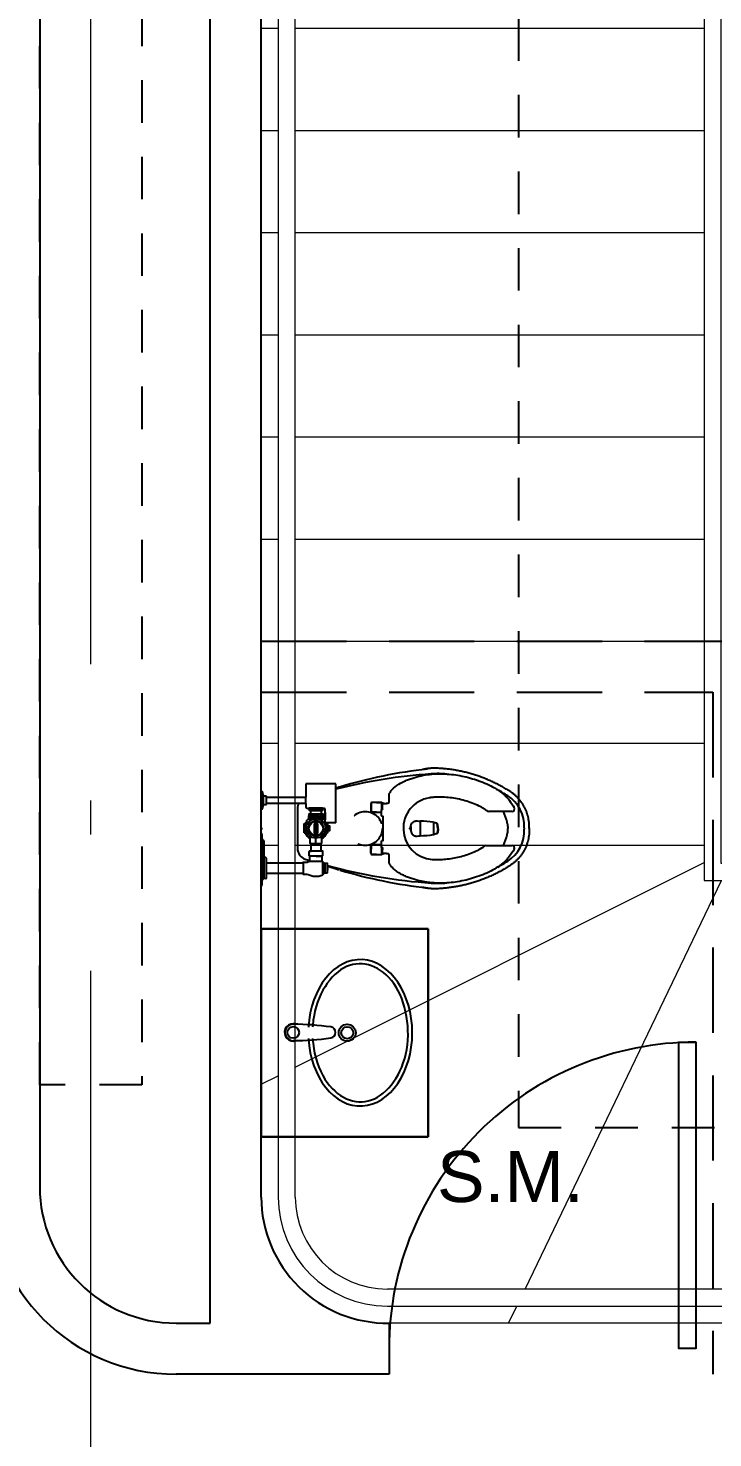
# Model space of a CAD drawing. Header units: metres. Extents: x -22 to 564, y 0 to 143.
# Drawn here: x 28.861 to 30.87, y 43.138 to 47.278 of the extents above; entities that cross this region are included whole.
import ezdxf
from ezdxf.xclip import XClip

# ---------------------------------------------------------------- set-up
doc = ezdxf.new("R2010")
doc.units = ezdxf.units.M
doc.header["$XCLIPFRAME"] = 2
for name, pattern in [('EJES630', [6.3, 5.5, -0.4, 0, -0.4]), ('XREF PB NEURO-ONCOLOGIA$0$CONJUNTO TLAHUAC$0$HIDDEN2', [0.1875, 0.125, -0.0625]), ('XREF PB NEURO-ONCOLOGIA$0$DASHED2', [0.375, 0.25, -0.125]), ('XREF PB NEURO-ONCOLOGIA$0$HIDDEN2', [0.1875, 0.125, -0.0625]), ('XREF PB NEURO-ONCOLOGIA$0$XREF PB NEURO-ONCOLOGIA$0$XR-00$0$HIDDEN', [0.375, 0.25, -0.125])]:
    doc.linetypes.add(name, pattern=pattern)
doc.layers.add('EJES', color=11, linetype='EJES630', lineweight=0)
doc.layers.add('XREF PB NEURO-ONCOLOGIA$0$PR-FURN', color=8, linetype='XREF PB NEURO-ONCOLOGIA$0$HIDDEN2', lineweight=15)
for name, color, linetype in [('TEXTO', 7, 'Continuous'), ('XREF  PB CONJ$0$PARQUE', 251, 'Continuous'), ('XREF PB NEURO-ONCOLOGIA$0$CONTRAVENTEOS', 6, 'XREF PB NEURO-ONCOLOGIA$0$HIDDEN2'), ('XREF PB NEURO-ONCOLOGIA$0$Mobiliario Fijo', 40, 'Continuous'), ('XREF PB NEURO-ONCOLOGIA$0$MUROS', 3, 'Continuous'), ('XREF PB NEURO-ONCOLOGIA$0$PROYECCIÓN', 8, 'XREF PB NEURO-ONCOLOGIA$0$CONJUNTO TLAHUAC$0$HIDDEN2'), ('XREF PB NEURO-ONCOLOGIA$0$PUERTAS', 253, 'Continuous')]:
    doc.layers.add(name, color=color, linetype=linetype)
doc.styles.add('100 LOCALES 25', font='arial.ttf', dxfattribs={"height": 0.25})

# ---------------------------------------------------------------- blocks, each defined once
blk = doc.blocks.new('XREF PB NEURO-ONCOLOGIA$0$XREF PB NEURO-ONCOLOGIA$0$XR-02$0$LAVABO.NORMATIVO')
for p, q in [((-0.305, -0.49), (-0.305, 0)), ((-0.305, 0), (0.305, 0)), ((0.305, 0), (-0.305, 0)), ((-0.305, 0), (-0.305, -0.49)), ((0.305, -0.49), (0.305, 0)), ((0.305, 0), (0.305, -0.49)), ((0.305, -0.49), (-0.305, -0.49)), ((-0.305, -0.49), (0.305, -0.49))]:
    blk.add_line(p, q)
for centre, radius in [((0.001, -0.0938), 0.0171), ((0, -0.2523), 0.025), ((0, -0.2523), 0.0175)]:
    blk.add_circle(centre, radius)
for centre, radius, start, end in [((0.001, -0.0938), 0.0254, 0, 198.6555), ((0.001, -0.0938), 0.0242, 359.5329, 180.4671), ((0.8216, -0.0871), 0.8447, 180.4671, 187.9569), ((-0.8195, -0.0871), 0.8447, 352.0431, 359.5329), ((0.0011, -0.0938), 0.0254, 341.3375, 0.0036), ((0.001, -0.2018), 0.0162, 187.9569, 352.0431)]:
    blk.add_arc(centre, radius, start, end)
blk.add_ellipse((0, -0.2907), major_axis=(-0.215, 0), ratio=0.709302, start_param=4.791428, end_param=10.916607)
blk.add_open_spline([(-0.0163, -0.1507), (-0.0558, -0.153), (-0.0942, -0.1635), (-0.1837, -0.2123), (-0.2121, -0.2654), (-0.1879, -0.3629), (-0.1336, -0.4082), (0.0089, -0.4403), (0.0926, -0.4256), (0.1966, -0.3523), (0.2151, -0.2979), (0.1733, -0.2026), (0.1106, -0.1621), (0.0301, -0.1518), (0.0232, -0.1511), (0.0163, -0.1507)], degree=3, knots=[4.791428, 4.791428, 4.791428, 4.791428, 5.367357, 5.367357, 6.457084, 6.457084, 7.54681, 7.54681, 8.636537, 8.636537, 9.726264, 9.726264, 10.81599, 10.81599, 10.916607, 10.916607, 10.916607, 10.916607])
blk = doc.blocks.new('XREF PB NEURO-ONCOLOGIA$0$XREF PB NEURO-ONCOLOGIA$0$WC CON FLUXO')
for p, q in [((-0.0034, 0), (0.0034, 0)), ((0, 0.0034), (0, -0.0034)), ((0.107, 0), (0.0582, 0)), ((-0.0197, -0.0022), (-0.0141, -0.0008)), ((0.0575, -0.0007), (0.0576, -0.0026)), ((0.0575, -0.0007), (0.1078, -0.0007)), ((0.0585, -0.0037), (0.069, -0.0067)), ((0.069, -0.0067), (0.0964, -0.0067)), ((0.0705, -0.0086), (0.0708, -0.0154)), ((0.0708, -0.0154), (0.0946, -0.0154)), ((0.0736, -0.1306), (0.0736, -0.0154)), ((0.0918, -0.0155), (0.0917, -0.1306)), ((0.0946, -0.0154), (0.0948, -0.0086)), ((0.0964, -0.0067), (0.1066, -0.0038)), ((0.1072, 0), (0.107, 0)), ((0.1078, -0.0025), (0.1078, -0.0007)), ((-0.0587, -0.1062), (-0.0589, -0.1062)), ((0.0587, -0.1062), (-0.0587, -0.1062)), ((0.0587, -0.1062), (0.0589, -0.1062)), ((-0.0958, -0.1423), (-0.0805, -0.1423)), ((-0.082, -0.1612), (-0.0802, -0.1612)), ((-0.082, -0.1612), (-0.0815, -0.1789)), ((-0.0805, -0.1423), (-0.08, -0.1433)), ((-0.0805, -0.1423), (-0.0801, -0.1593)), ((-0.0802, -0.1612), (-0.0801, -0.1682)), ((-0.0801, -0.1593), (-0.08, -0.1645)), ((-0.08, -0.1433), (-0.08, -0.1403)), ((-0.08, -0.1403), (-0.0684, -0.1403)), ((-0.08, -0.1433), (-0.08, -0.1809)), ((-0.08, -0.1645), (-0.08, -0.1732)), ((-0.0663, -0.1424), (-0.0663, -0.1461)), ((-0.0446, -0.1606), (-0.0284, -0.1606)), ((-0.0233, -0.1591), (-0.0175, -0.145)), ((-0.0175, -0.1762), (-0.0233, -0.1621)), ((-0.0175, -0.165), (-0.0175, -0.1562)), ((-0.0174, -0.1563), (-0.0174, -0.1649)), ((-0.0154, -0.1429), (-0.0019, -0.1373)), ((-0.013, -0.1295), (-0.013, -0.1264)), ((-0.013, -0.1295), (-0.013, -0.1336)), ((-0.0127, -0.1264), (-0.0127, -0.1292)), ((-0.0086, -0.1264), (-0.0086, -0.1292)), ((-0.004, -0.1264), (-0.004, -0.1292)), ((0.0024, -0.1373), (0.0149, -0.1425)), ((0.0044, -0.1264), (0.0044, -0.1292)), ((0.009, -0.1264), (0.009, -0.1292)), ((0.0101, -0.1336), (0.0245, -0.1336)), ((0.0131, -0.1264), (0.0131, -0.1292)), ((0.0134, -0.1336), (0.0134, -0.1264)), ((0.0178, -0.1563), (0.0178, -0.1649)), ((0.0179, -0.145), (0.0233, -0.1579)), ((0.0179, -0.165), (0.0179, -0.1562)), ((0.0238, -0.1621), (0.0182, -0.1757)), ((0.027, -0.1406), (0.0268, -0.1376)), ((0.0276, -0.1396), (0.0276, -0.1521)), ((0.0276, -0.1431), (0.0287, -0.1431)), ((0.0287, -0.1431), (0.0294, -0.1781)), ((0.0287, -0.1431), (0.0292, -0.1439)), ((0.0296, -0.1701), (0.0292, -0.1439)), ((0.0292, -0.1439), (0.0294, -0.1439)), ((0.0294, -0.1439), (0.0298, -0.1431)), ((0.0294, -0.1439), (0.03, -0.1773)), ((0.0304, -0.1781), (0.0298, -0.1431)), ((0.0298, -0.1431), (0.03, -0.1431)), ((0.03, -0.1431), (0.0306, -0.1781)), ((0.03, -0.1431), (0.03, -0.1431)), ((0.03, -0.1431), (0.0304, -0.1439)), ((0.0304, -0.1439), (0.0308, -0.1622)), ((0.0304, -0.1439), (0.0306, -0.1439)), ((0.0306, -0.1439), (0.031, -0.1433)), ((0.0306, -0.1439), (0.0308, -0.1498)), ((0.0308, -0.1498), (0.0309, -0.1593)), ((0.0308, -0.1622), (0.0309, -0.1703)), ((0.0309, -0.1593), (0.0309, -0.1605)), ((0.0309, -0.1605), (0.0309, -0.162)), ((0.0309, -0.162), (0.031, -0.1637)), ((0.0732, -0.1305), (0.0664, -0.1305)), ((0.131, -0.1305), (0.0921, -0.1305)), ((0.131, -0.2187), (0.131, -0.1305)), ((-0.1331, -0.1809), (-0.1338, -0.1805)), ((-0.1331, -0.181), (-0.1331, -0.181)), ((-0.1331, -0.181), (-0.133, -0.181)), ((-0.133, -0.181), (-0.1329, -0.181)), ((-0.1329, -0.1837), (-0.133, -0.1814)), ((-0.133, -0.1814), (-0.0996, -0.1814)), ((-0.1329, -0.181), (-0.1319, -0.181)), ((-0.1329, -0.1837), (-0.0999, -0.1837)), ((-0.1302, -0.1867), (-0.1329, -0.1837)), ((-0.1319, -0.181), (-0.1269, -0.1809)), ((-0.1026, -0.1867), (-0.1302, -0.1867)), ((-0.1302, -0.1867), (-0.1301, -0.1933)), ((-0.1287, -0.1946), (-0.104, -0.1946)), ((-0.1269, -0.1809), (-0.1141, -0.1807)), ((-0.1141, -0.1807), (-0.1105, -0.1806)), ((-0.1109, -0.1952), (-0.1109, -0.1949)), ((-0.1105, -0.1806), (-0.1008, -0.1805)), ((-0.1028, -0.1933), (-0.1026, -0.1867)), ((-0.0999, -0.1837), (-0.1026, -0.1867)), ((-0.1008, -0.1805), (-0.1002, -0.1805)), ((-0.0998, -0.1814), (-0.0999, -0.1837)), ((-0.0996, -0.1805), (-0.0989, -0.1809)), ((-0.0996, -0.1814), (-0.0989, -0.181)), ((-0.0958, -0.1789), (-0.0815, -0.1789)), ((-0.0815, -0.1789), (-0.0807, -0.1775)), ((-0.0807, -0.1775), (-0.0806, -0.1775)), ((-0.0806, -0.1775), (-0.08, -0.1785)), ((-0.0801, -0.1682), (-0.08, -0.1743)), ((-0.08, -0.1732), (-0.08, -0.1742)), ((-0.08, -0.1809), (-0.0684, -0.1809)), ((-0.0663, -0.1789), (-0.0663, -0.1751)), ((-0.0446, -0.1751), (-0.0446, -0.1777)), ((-0.0446, -0.1777), (-0.0229, -0.1776)), ((-0.0154, -0.1783), (-0.0013, -0.1842)), ((-0.0126, -0.1946), (-0.0126, -0.1919)), ((-0.0075, -0.1946), (-0.0075, -0.1919)), ((-0.0031, -0.1946), (-0.0031, -0.1919)), ((0.0022, -0.1839), (0.0158, -0.1783)), ((0.0058, -0.1946), (0.0058, -0.1919)), ((0.0097, -0.1946), (0.0097, -0.1919)), ((0.0101, -0.1876), (0.0245, -0.1876)), ((0.0134, -0.1919), (0.0134, -0.1876)), ((0.0134, -0.1946), (0.0134, -0.1919)), ((0.0162, -0.2187), (0.0162, -0.1879)), ((0.0162, -0.1879), (0.021, -0.1879)), ((0.0201, -0.1879), (0.0205, -0.1876)), ((0.0209, -0.1879), (0.0213, -0.1876)), ((0.0267, -0.1839), (0.027, -0.1806)), ((0.0276, -0.1781), (0.0276, -0.1691)), ((0.0276, -0.1691), (0.0276, -0.1816)), ((0.0294, -0.1781), (0.0276, -0.1781)), ((0.0294, -0.1781), (0.0298, -0.1773)), ((0.0298, -0.1773), (0.0296, -0.1701)), ((0.0298, -0.1773), (0.03, -0.1773)), ((0.03, -0.1773), (0.0304, -0.1781)), ((0.0304, -0.1781), (0.0306, -0.1781)), ((0.0306, -0.1781), (0.031, -0.1774)), ((0.0309, -0.1703), (0.0309, -0.1724)), ((0.0517, -0.1879), (0.0554, -0.1879)), ((0.0162, -0.2187), (0.131, -0.2187)), ((-0.0763, -0.3379), (-0.0765, -0.3256)), ((-0.0763, -0.3255), (-0.0763, -0.3536)), ((-0.0729, -0.3219), (-0.0727, -0.3219)), ((-0.0726, -0.3219), (-0.0679, -0.3219)), ((-0.0509, -0.3222), (-0.0726, -0.3219)), ((-0.0679, -0.3219), (-0.0561, -0.3219)), ((-0.0561, -0.3219), (-0.0511, -0.3219)), ((-0.0481, -0.353), (-0.0473, -0.326)), ((0.0476, -0.3381), (0.0475, -0.3258)), ((0.0476, -0.3258), (0.0476, -0.353)), ((0.0511, -0.3221), (0.0512, -0.3221)), ((0.0513, -0.3221), (0.0561, -0.3221)), ((0.0731, -0.3224), (0.0513, -0.3221)), ((0.0561, -0.3221), (0.0679, -0.3221)), ((0.0679, -0.3221), (0.0729, -0.3221)), ((0.0759, -0.3542), (0.0767, -0.3262)), ((-0.0763, -0.3536), (-0.056, -0.3539)), ((-0.0761, -0.3536), (-0.0761, -0.3536)), ((-0.0752, -0.3536), (-0.0761, -0.3536)), ((-0.0761, -0.3536), (-0.0761, -0.3538)), ((-0.0761, -0.3538), (-0.0761, -0.3539)), ((-0.0735, -0.3627), (-0.0761, -0.3539)), ((-0.0752, -0.3536), (-0.0752, -0.3536)), ((-0.0752, -0.3536), (-0.0729, -0.3536)), ((-0.0742, -0.3721), (-0.0742, -0.3698)), ((-0.0735, -0.3636), (-0.0735, -0.3598)), ((-0.0693, -0.3562), (-0.056, -0.3563)), ((-0.056, -0.353), (-0.0373, -0.353)), ((-0.056, -0.353), (-0.056, -0.3563)), ((-0.0476, -0.3384), (-0.0479, -0.353)), ((-0.0364, -0.3539), (-0.0364, -0.3562)), ((0.0364, -0.3562), (0.0364, -0.3539)), ((0.0373, -0.353), (0.0551, -0.353)), ((0.056, -0.3539), (0.056, -0.3562)), ((0.056, -0.3539), (0.0759, -0.3542)), ((0.0761, -0.3541), (0.0735, -0.3629)), ((0.0735, -0.3598), (0.0735, -0.3636)), ((0.0742, -0.3698), (0.0742, -0.3721)), ((0.0761, -0.3539), (0.0759, -0.3539)), ((0.0763, -0.3386), (0.0761, -0.3539)), ((0.0761, -0.354), (0.0761, -0.3539)), ((0.0761, -0.3541), (0.0761, -0.354)), ((-0.1069, -0.3779), (-0.1063, -0.3779)), ((-0.1047, -0.377), (-0.1046, -0.3768)), ((-0.1029, -0.3758), (-0.1024, -0.3758)), ((-0.1024, -0.3758), (-0.0787, -0.3758)), ((0.0787, -0.3758), (0.1024, -0.3758)), ((0.1024, -0.3758), (0.1029, -0.3758)), ((0.1069, -0.3779), (0.1052, -0.3779)), ((-0.0026, -0.4379), (-0.0058, -0.4387)), ((0.0058, -0.4387), (-0.0058, -0.4387)), ((0.0026, -0.4379), (0.0058, -0.4387)), ((0.0216, -0.4666), (-0.0216, -0.4666)), ((-0.0907, -0.5014), (-0.0907, -0.5014)), ((0.0181, -0.5057), (-0.0181, -0.5057)), ((-0.0176, -0.5057), (-0.0171, -0.5081)), ((0, -0.5182), (0, -0.5191)), ((0.0176, -0.5057), (0.0171, -0.5081)), ((-0.0501, -0.6597), (-0.0501, -0.7362)), ((0.0501, -0.7362), (0.0501, -0.6674)), ((-0.0062, -0.724), (0, -0.724)), ((0.0062, -0.724), (0, -0.724))]:
    blk.add_line(p, q)
for points in [[(-0.169, -0.0008), (-0.1688, 0)], [(-0.1688, 0), (-0.0143, 0)], [(-0.0141, -0.0008), (-0.0143, 0)], [(-0.169, -0.0008), (-0.1634, -0.0022)], [(-0.1686, -0.0008), (-0.0145, -0.0008)], [(-0.1634, -0.0022), (-0.0197, -0.0022)], [(-0.152, -0.0025), (-0.1464, -0.0081)], [(-0.1473, -0.013), (-0.1477, -0.0069)], [(-0.1452, -0.015), (-0.0876, -0.015)], [(-0.145, -0.0087), (-0.0382, -0.0087)], [(-0.0855, -0.013), (-0.0853, -0.0087)], [(-0.0367, -0.0081), (-0.0312, -0.0025)], [(-0.1318, -0.1231), (-0.1338, -0.1231), (-0.1338, -0.135)], [(-0.101, -0.1231), (-0.099, -0.1231), (-0.099, -0.135)], [(-0.0967, -0.1399), (-0.0965, -0.1403)], [(-0.0958, -0.1412), (-0.0958, -0.1789), (-0.0958, -0.1799)], [(-0.0807, -0.1775), (-0.0811, -0.168), (-0.0812, -0.1612)], [(-0.0446, -0.1461), (-0.0446, -0.1435), (-0.0228, -0.1434)], [(-0.0149, -0.1632), (-0.0149, -0.1579), (-0.0132, -0.1579), (-0.0132, -0.1598), (-0.0116, -0.1598), (-0.0116, -0.1579), (-0.0099, -0.1579), (-0.0099, -0.1632), (-0.0116, -0.1632), (-0.0116, -0.1613), (-0.0132, -0.1613), (-0.0132, -0.1632), (-0.0149, -0.1632)], [(-0.0137, -0.1355), (-0.0135, -0.1336), (-0.0096, -0.1336)], [(-0.0074, -0.1618), (-0.0045, -0.1618), (-0.0045, -0.1632), (-0.0091, -0.1632), (-0.0091, -0.1579), (-0.0045, -0.1579), (-0.0045, -0.1593), (-0.0074, -0.1593), (-0.0074, -0.1618)], [(-0.0074, -0.1612), (-0.005, -0.1612), (-0.005, -0.1599)], [(-0.0039, -0.1579), (-0.0023, -0.1579), (-0.0023, -0.1618), (-0.0002, -0.1618), (-0.0002, -0.1632), (-0.0039, -0.1632), (-0.0039, -0.1579)], [(-0.0008, -0.1579), (0.0008, -0.1579), (0.0018, -0.1612), (0.0027, -0.1579), (0.0043, -0.1579), (0.0027, -0.1632), (0.0008, -0.1632), (-0.0008, -0.1579)], [(0.0064, -0.1618), (0.0093, -0.1618), (0.0093, -0.1632), (0.0048, -0.1632), (0.0048, -0.1579), (0.0093, -0.1579), (0.0093, -0.1593), (0.0064, -0.1593), (0.0064, -0.1618)], [(0.0064, -0.1612), (0.0089, -0.1612), (0.0089, -0.1599)], [(0.0097, -0.1632), (0.0114, -0.1606), (0.0097, -0.1579), (0.0116, -0.1579), (0.0124, -0.1592), (0.0132, -0.1579), (0.0151, -0.1579), (0.0134, -0.1606), (0.0151, -0.1632), (0.0132, -0.1632), (0.0124, -0.1619), (0.0116, -0.1632), (0.0097, -0.1632)], [(0.053, -0.1489), (0.053, -0.1417), (0.0573, -0.1417), (0.0573, -0.1384), (0.0587, -0.1384), (0.0587, -0.1828), (0.0573, -0.1828), (0.0573, -0.1795), (0.053, -0.1795), (0.053, -0.1723), (0.0573, -0.1723), (0.0573, -0.1489), (0.053, -0.1489), (0.053, -0.1723)], [(0.0587, -0.1833), (0.0594, -0.1793), (0.0599, -0.1585), (0.0594, -0.1419), (0.059, -0.1387), (0.0587, -0.1379)], [(-0.0965, -0.1805), (-0.1363, -0.1805)], [(-0.133, -0.1814), (-0.1338, -0.1814), (-0.1331, -0.181), (-0.1331, -0.1809), (-0.1331, -0.1809), (-0.1331, -0.1809), (-0.1331, -0.1809), (-0.1331, -0.1809), (-0.1331, -0.1808), (-0.1331, -0.1808), (-0.1331, -0.1808), (-0.133, -0.1808), (-0.133, -0.1808), (-0.1329, -0.1808), (-0.1329, -0.1808), (-0.1328, -0.1808), (-0.1326, -0.1808), (-0.1322, -0.1808), (-0.1313, -0.1808), (-0.1297, -0.1807), (-0.1275, -0.1807), (-0.1236, -0.1806), (-0.1168, -0.1806), (-0.1117, -0.1805), (-0.1093, -0.1805), (-0.1093, -0.1805)], [(-0.0989, -0.1809), (-0.0989, -0.1809), (-0.0989, -0.1809), (-0.0989, -0.1809), (-0.0989, -0.1809), (-0.0989, -0.1809), (-0.099, -0.1809), (-0.099, -0.1809), (-0.099, -0.1809), (-0.099, -0.1809), (-0.0992, -0.1809), (-0.0998, -0.1809), (-0.1026, -0.181), (-0.1045, -0.181), (-0.1092, -0.1811), (-0.1162, -0.1812), (-0.1277, -0.1813), (-0.1297, -0.1813), (-0.1314, -0.1814), (-0.1325, -0.1814), (-0.1332, -0.1814), (-0.1334, -0.1814)], [(-0.1219, -0.1952), (-0.1219, -0.1949)], [(0.0212, -0.188), (0.0212, -0.1879), (0.0514, -0.1879), (0.0514, -0.1879)]]:
    blk.add_lwpolyline(points)
for points in [[(-0.1318, -0.015), (-0.101, -0.015), (-0.101, -0.1231), (-0.1318, -0.1231)], [(-0.0663, -0.1461), (-0.0446, -0.1461), (-0.0446, -0.1751), (-0.0663, -0.1751)], [(-0.013, -0.1264), (0.0134, -0.1264), (0.0134, -0.1292), (-0.013, -0.1292)], [(0.031, -0.1814), (0.0417, -0.1814), (0.0417, -0.1398), (0.031, -0.1398)], [(0.031, -0.1399), (0.0372, -0.1399), (0.0372, -0.1487), (0.031, -0.1487)], [(0.031, -0.1517), (0.0372, -0.1517), (0.0372, -0.1694), (0.031, -0.1694)], [(0.0417, -0.1455), (0.053, -0.1455), (0.053, -0.1757), (0.0417, -0.1757)], [(-0.0131, -0.1919), (0.0135, -0.1919), (0.0135, -0.1946), (-0.0131, -0.1946)], [(-0.0073, -0.1946), (0.0077, -0.1946), (0.0077, -0.2007), (-0.0073, -0.2007)], [(0.031, -0.1725), (0.0372, -0.1725), (0.0372, -0.1813), (0.031, -0.1813)]]:
    blk.add_lwpolyline(points, close=True)
for radius in [0.0287, 0.0208, 0.0206]:
    blk.add_circle((0.0002, -0.1606), radius)
for centre, radius, start, end in [((0.0582, -0.0007), 0.000699, 90.9528, 179.9884), ((-0.1685, 0.0038), 0.0046, 263.5947, 268.4559), ((-0.1529, -0.0035), 0.00135, 45.0725, 87.1801), ((-0.1452, -0.0129), 0.0021, 183, 270), ((-0.145, -0.0067), 0.00204, 225, 270), ((-0.0876, -0.0129), 0.0021, 270, 357), ((-0.0382, -0.0067), 0.00204, 270, 315), ((-0.0302, -0.0035), 0.00137, 94.7227, 134.7414), ((-0.0146, 0.0033), 0.00404, 271.1487, 276.8791), ((0.059, -0.0024), 0.0014, 186.7349, 251.2313), ((0.0685, -0.0087), 0.00201, 2.8263, 77.3063), ((0.0968, -0.0087), 0.00201, 102.6722, 177.1705), ((0.1064, -0.0024), 0.00142, 280.2182, 357.7148), ((0.1071, -0.0007), 0.000699, 359.9963, 84.9523), ((-0.0589, -0.1386), 0.0324, 90, 162.4418), ((0.0589, -0.1386), 0.0324, 63.0756, 90), ((-0.0899, -0.1604), 0.0506, 150.3792, 203.3877), ((-0.0976, -0.135), 0.0014, 180, 202.3854), ((-0.1465, -0.1622), 0.0546, 24.1417, 29.2361), ((-0.0951, -0.1399), 0.00152, 197.7005, 241.6179), ((1.4324, -0.6105), 1.5966, 162.4445, 162.9485), ((1.4324, -0.6105), 1.5966, 162.4418, 162.4445), ((0.3455, -0.1572), 0.4265, 180.5403, 182.731), ((-0.0684, -0.1424), 0.0021, 0, 90), ((0.0002, -0.1606), 0.0342, 112.6823, 150.0864), ((0.0002, -0.1606), 0.0338, 113.03, 149.6072), ((-0.0196, -0.1606), 0.00402, 157.4999, 202.5001), ((-0.0138, -0.1466), 0.00402, 112.4999, 157.5001), ((0.0002, -0.3691), 0.2137, 85.2566, 94.7434), ((0.0002, 0.0479), 0.2137, 265.2566, 274.7434), ((0.0002, -0.3691), 0.2136, 85.2842, 94.7158), ((0.0002, 0.0479), 0.2136, 265.2842, 274.7158), ((-0.0048, -0.1633), 0.00333, 92.771, 141.1546), ((0.0002, -0.1412), 0.00442, 60.0251, 118.4175), ((0.009, -0.1633), 0.00333, 92.771, 141.1546), ((0.0002, -0.1606), 0.0342, 51.9601, 67.3177), ((0.003, -0.1564), 0.0287, 52.4204, 68.7317), ((0.0139, -0.1468), 0.00445, 24.0076, 75.6524), ((0.0193, -0.1605), 0.00473, 339.5535, 33.7109), ((0.0206, -0.1386), 0.00627, 9.3541, 51.7711), ((0.0206, -0.1386), 0.00627, 9.3541, 51.7711), ((0.0324, -0.1366), 0.00562, 189.3834, 212.1713), ((-0.0002, -0.1608), 0.0347, 30.4452, 36.7467), ((0.003, -0.1588), 0.0304, 29.7018, 36.0418), ((0.0664, -0.1382), 0.00771, 89.9605, 177.6253), ((0.0827, -0.0413), 0.0897, 263.9649, 276.0445), ((1.4324, -0.6105), 1.5966, 164.9037, 175.9972), ((-0.1287, -0.1933), 0.00134, 181.5, 270), ((-0.1216, -0.1949), 0.000343, 129.5338, 173.6561), ((-0.1216, -0.1952), 0.000336, 184.2026, 265.607), ((-0.1164, -0.1279), 0.0678, 265.6071, 274.393), ((1.2567, -0.6451), 1.4396, 161.7644, 162.8369), ((-0.1112, -0.1952), 0.000336, 274.393, 0), ((-0.1113, -0.1949), 0.000384, 6.4023, 46.3389), ((-0.1041, -0.1933), 0.00132, 272.56, 359.5188), ((-0.0953, -0.1812), 0.0014, 109.984, 146.4949), ((-0.0684, -0.1788), 0.0021, 269.9217, 358.0095), ((0.0002, -0.1606), 0.0342, 209.8982, 247.1956), ((0.0002, -0.1606), 0.0338, 210.3928, 246.97), ((-0.0138, -0.1746), 0.00402, 202.4999, 244.6781), ((0.0002, -0.1803), 0.00418, 247.9601, 298.5157), ((0.0002, -0.1606), 0.0338, 293.03, 298.243), ((-0.001, -0.1578), 0.0373, 292.8404, 297.3937), ((0.0141, -0.1745), 0.00418, 292.9328, 343.6813), ((0.0361, -0.0373), 0.1513, 264.2467, 275.9084), ((0.0206, -0.1826), 0.00627, 308.223, 348.2751), ((0.0206, -0.1826), 0.00627, 308.223, 348.2751), ((0.0326, -0.1847), 0.00586, 147.9912, 172.4866), ((0.0023, -0.1619), 0.0318, 322.8069, 330.7575), ((0.0148, -0.1706), 0.0161, 322.8448, 332.2385), ((0.0551, -0.1842), 0.0037, 273.989, 13.1466), ((1.2435, -0.6427), 1.4264, 163.2334, 173.7464), ((1.2435, -0.6427), 1.4264, 162.7735, 163.1187), ((-1.4324, -0.6105), 1.5966, 4.0028, 14.2041), ((-1.2567, -0.6451), 1.4396, 17.1303, 17.2305), ((-1.2427, -0.6426), 1.4255, 16.8408, 17.2004), ((-1.2427, -0.6426), 1.4255, 6.2485, 16.8299), ((-0.0729, -0.3255), 0.00364, 90, 180.8185), ((-0.0727, -0.3255), 0.00364, 89.1815, 180), ((-0.0511, -0.3255), 0.00364, 26.429, 90), ((-0.0509, -0.3259), 0.00364, 358.3631, 89.1815), ((0.0511, -0.3258), 0.00364, 90, 180.8185), ((0.0513, -0.3258), 0.00364, 89.1815, 180), ((0.0729, -0.3258), 0.00364, 26.429, 90), ((0.073, -0.3261), 0.00364, 358.3631, 89.1815), ((-0.0787, -0.3712), 0.00455, 270, 0), ((-0.0752, -0.3536), 0.00091, 180.8185, 196.1443), ((-0.0373, -0.3539), 0.00091, 0, 90), ((-0.0004, -12.4585), 12.1022, 89.8216, 90.17503), ((0.0373, -0.3539), 0.00091, 90, 180), ((0.0551, -0.3539), 0.00091, 0, 90), ((0.0469, 2.1477), 2.504, 270.1875, 270.5141), ((0.0787, -0.3712), 0.00455, 180, 270), ((0.0752, -0.3539), 0.00091, 343.8557, 359.1815), ((-0.0034, -0.496), 0.1575, 131.7258, 132.3304), ((-0.1069, -0.3799), 0.00196, 89.3673, 131.099), ((-0.1063, -0.3761), 0.00184, 269.3463, 330.6492), ((-0.1029, -0.3777), 0.00195, 90.4112, 151.5615), ((0.1029, -0.3777), 0.00195, 28.4386, 89.5888), ((0.1069, -0.3799), 0.00198, 49.0875, 90.4462), ((0.0044, -0.4948), 0.156, 47.6682, 48.2772), ((0.0001, -0.5079), 0.091, 9.2548, 175.9387), ((-0.0014, -0.4367), 0.000598, 317.9323, 342.9776), ((0.0014, -0.4367), 0.000597, 196.9872, 222.103), ((0.519, -0.4383), 0.5413, 182.9967, 187.144), ((-0.5069, -0.4394), 0.5292, 352.8086, 357.0508), ((0.1315, -0.5194), 0.2925, 175.9969, 184.8615), ((-0.0006, -0.5183), 0.000937, 263.4365, 309.8712), ((0.0006, -0.5183), 0.000937, 230.1288, 276.5635), ((-0.1315, -0.5194), 0.2925, 355.0124, 4.0031), ((-0.0574, -0.6597), 0.00728, 0, 37.067), ((0.252, -0.4971), 0.415, 208.3551, 213.0094), ((0.0574, -0.6674), 0.00728, 142.0152, 180), ((-0.252, -0.4971), 0.415, 326.9906, 331.7101), ((-0.0062, -0.6649), 0.1071, 213.0094, 272.1861), ((-0.0574, -0.7362), 0.00728, 238.4381, 0), ((0.0197, -0.5584), 0.1676, 245.3845, 256.7621), ((0.0197, -0.5584), 0.1676, 256.7621, 258.2805), ((0.0197, -0.5584), 0.1676, 258.2805, 261.1157), ((0.0062, -0.6649), 0.1071, 267.8139, 326.9906), ((-0.0197, -0.5584), 0.1676, 278.8843, 281.7195), ((-0.0197, -0.5584), 0.1676, 281.7195, 283.2379), ((-0.0197, -0.5584), 0.1676, 283.2379, 294.6155), ((0.0574, -0.7362), 0.00728, 180, 301.5619), ((0, -0.8279), 0.056, 90, 92.1861), ((0, -0.8279), 0.056, 87.8139, 90)]:
    blk.add_arc(centre, radius, start, end)
blk.add_ellipse((0.1105, -0.4263), major_axis=(-0.0713, 0.1429), ratio=0.110156, start_param=-1.280538, end_param=-1.272211)
for points, knots in [([(-0.0742, -0.3698), (-0.0742, -0.3695), (-0.0741, -0.3691), (-0.074, -0.3682), (-0.0739, -0.3678), (-0.0737, -0.3667), (-0.0737, -0.3661), (-0.0735, -0.3649), (-0.0735, -0.3643), (-0.0735, -0.3636)], [0, 0, 0, 0, 0.25, 0.25, 0.5, 0.5, 0.75, 0.75, 1, 1, 1, 1]), ([(-0.0735, -0.3598), (-0.0735, -0.3595), (-0.0735, -0.3593), (-0.0734, -0.3588), (-0.0733, -0.3586), (-0.0731, -0.3582), (-0.073, -0.358), (-0.0727, -0.3576), (-0.0725, -0.3574), (-0.0721, -0.357), (-0.0719, -0.3569), (-0.0715, -0.3566), (-0.0712, -0.3565), (-0.0707, -0.3564), (-0.0704, -0.3563), (-0.0699, -0.3562), (-0.0696, -0.3562), (-0.0693, -0.3562)], [0, 0, 0, 0, 0.125, 0.125, 0.25, 0.25, 0.375, 0.375, 0.5, 0.5, 0.625, 0.625, 0.75, 0.75, 0.875, 0.875, 1, 1, 1, 1]), ([(0.0693, -0.3562), (0.0696, -0.3562), (0.0699, -0.3562), (0.0704, -0.3563), (0.0707, -0.3564), (0.0712, -0.3565), (0.0715, -0.3566), (0.0719, -0.3569), (0.0721, -0.357), (0.0725, -0.3574), (0.0727, -0.3576), (0.073, -0.358), (0.0731, -0.3582), (0.0733, -0.3586), (0.0734, -0.3588), (0.0735, -0.3593), (0.0735, -0.3595), (0.0735, -0.3598)], [0, 0, 0, 0, 0.125, 0.125, 0.25, 0.25, 0.375, 0.375, 0.5, 0.5, 0.625, 0.625, 0.75, 0.75, 0.875, 0.875, 1, 1, 1, 1]), ([(0.0735, -0.3636), (0.0735, -0.3643), (0.0735, -0.3649), (0.0737, -0.3661), (0.0737, -0.3667), (0.0739, -0.3678), (0.074, -0.3682), (0.0741, -0.3691), (0.0742, -0.3695), (0.0742, -0.3698)], [0, 0, 0, 0, 0.25, 0.25, 0.5, 0.5, 0.75, 0.75, 1, 1, 1, 1]), ([(-0.0612, -0.7424), (-0.0685, -0.7379), (-0.0756, -0.7332), (-0.0857, -0.7253), (-0.089, -0.7226), (-0.0953, -0.7167), (-0.0982, -0.7136), (-0.1066, -0.7038), (-0.1115, -0.6969), (-0.1204, -0.6826), (-0.1244, -0.6752), (-0.1318, -0.6599), (-0.1351, -0.6521), (-0.1411, -0.6361), (-0.1438, -0.628), (-0.1487, -0.6117), (-0.1509, -0.6035), (-0.1546, -0.5869), (-0.1562, -0.5785), (-0.1585, -0.5616), (-0.1593, -0.5532), (-0.1603, -0.5364), (-0.1605, -0.528), (-0.1603, -0.5112), (-0.1599, -0.5028), (-0.1585, -0.4902), (-0.158, -0.486), (-0.1566, -0.4776), (-0.1558, -0.4734), (-0.153, -0.4608), (-0.1507, -0.4526), (-0.1467, -0.4403), (-0.1453, -0.4363), (-0.1431, -0.4303), (-0.1423, -0.4283), (-0.1407, -0.4243), (-0.1398, -0.4224), (-0.1371, -0.4165), (-0.1352, -0.4127), (-0.1311, -0.4053), (-0.1288, -0.4017), (-0.1239, -0.3948), (-0.1212, -0.3915), (-0.1155, -0.3853), (-0.1125, -0.3823), (-0.1094, -0.3795)], [0, 0, 0, 0, 0.0625, 0.0625, 0.09375, 0.09375, 0.125, 0.125, 0.1875, 0.1875, 0.25, 0.25, 0.3125, 0.3125, 0.375, 0.375, 0.4375, 0.4375, 0.5, 0.5, 0.5625, 0.5625, 0.625, 0.625, 0.6875, 0.6875, 0.71875, 0.71875, 0.75, 0.75, 0.8125, 0.8125, 0.84375, 0.84375, 0.859375, 0.859375, 0.875, 0.875, 0.90625, 0.90625, 0.9375, 0.9375, 0.96875, 0.96875, 1, 1, 1, 1]), ([(0.1094, -0.3795), (0.1157, -0.3852), (0.1214, -0.3914), (0.1313, -0.4052), (0.1354, -0.4126), (0.1398, -0.4224), (0.1407, -0.4244), (0.1423, -0.4283), (0.1431, -0.4303), (0.1454, -0.4363), (0.1468, -0.4404), (0.1507, -0.4527), (0.153, -0.4609), (0.1567, -0.4775), (0.1581, -0.4858), (0.1599, -0.5026), (0.1603, -0.5111), (0.1605, -0.5281), (0.1603, -0.5367), (0.1592, -0.5537), (0.1584, -0.5622), (0.1561, -0.5789), (0.1546, -0.5872), (0.1508, -0.6037), (0.1487, -0.6119), (0.1438, -0.6281), (0.1411, -0.6361), (0.135, -0.6521), (0.1317, -0.66), (0.1244, -0.6753), (0.1203, -0.6828), (0.1136, -0.6936), (0.1112, -0.6971), (0.1062, -0.704), (0.1035, -0.7074), (0.0979, -0.7139), (0.095, -0.717), (0.0888, -0.7228), (0.0856, -0.7255), (0.0756, -0.7332), (0.0684, -0.7379), (0.0612, -0.7424)], [0, 0, 0, 0, 0.0625, 0.0625, 0.125, 0.125, 0.140625, 0.140625, 0.15625, 0.15625, 0.1875, 0.1875, 0.25, 0.25, 0.3125, 0.3125, 0.375, 0.375, 0.4375, 0.4375, 0.5, 0.5, 0.5625, 0.5625, 0.625, 0.625, 0.6875, 0.6875, 0.75, 0.75, 0.8125, 0.8125, 0.84375, 0.84375, 0.875, 0.875, 0.90625, 0.90625, 0.9375, 0.9375, 1, 1, 1, 1]), ([(-0.0058, -0.4387), (-0.0066, -0.4389), (-0.0075, -0.4391), (-0.0092, -0.4395), (-0.01, -0.4397), (-0.0125, -0.4404), (-0.0141, -0.4412), (-0.0168, -0.443), (-0.018, -0.4442), (-0.0199, -0.4466), (-0.0207, -0.4479), (-0.0218, -0.4507), (-0.0222, -0.4521), (-0.0224, -0.4543), (-0.0225, -0.455), (-0.0224, -0.4565), (-0.0224, -0.4572), (-0.0221, -0.4608), (-0.0218, -0.4637), (-0.0216, -0.4666)], [0, 0, 0, 0, 0.0625, 0.0625, 0.125, 0.125, 0.25, 0.25, 0.375, 0.375, 0.5, 0.5, 0.625, 0.625, 0.6875, 0.6875, 0.75, 0.75, 1, 1, 1, 1]), ([(-0.001, -0.4371), (-0.001, -0.4372), (-0.0011, -0.4372), (-0.0012, -0.4373), (-0.0012, -0.4373), (-0.0014, -0.4375), (-0.0016, -0.4375), (-0.002, -0.4377), (-0.0023, -0.4378), (-0.0026, -0.4379)], [0, 0, 0, 0, 0.125, 0.125, 0.25, 0.25, 0.5, 0.5, 1, 1, 1, 1]), ([(-0.0008, -0.4369), (-0.0008, -0.4366), (-0.0007, -0.4363), (-0.0005, -0.4359), (-0.0004, -0.4357), (-0.0003, -0.4355), (-0.0003, -0.4355), (-0.0002, -0.4353), (-0.0001, -0.4353), (0.0001, -0.4353), (0.0002, -0.4353), (0.0003, -0.4354), (0.0003, -0.4355), (0.0004, -0.4357), (0.0005, -0.4359), (0.0007, -0.4363), (0.0008, -0.4366), (0.0008, -0.4369)], [0, 0, 0, 0, 0.25, 0.25, 0.375, 0.375, 0.4375, 0.4375, 0.5, 0.5, 0.5625, 0.5625, 0.625, 0.625, 0.75, 0.75, 1, 1, 1, 1]), ([(0.0026, -0.4379), (0.0023, -0.4378), (0.002, -0.4377), (0.0016, -0.4375), (0.0014, -0.4375), (0.0012, -0.4373), (0.0012, -0.4373), (0.0011, -0.4372), (0.001, -0.4372), (0.001, -0.4371)], [0, 0, 0, 0, 0.5, 0.5, 0.75, 0.75, 0.875, 0.875, 1, 1, 1, 1]), ([(0.0058, -0.4387), (0.0066, -0.4389), (0.0075, -0.4391), (0.0092, -0.4395), (0.01, -0.4397), (0.0125, -0.4404), (0.0141, -0.4412), (0.0168, -0.443), (0.018, -0.4442), (0.0199, -0.4466), (0.0207, -0.4479), (0.0218, -0.4507), (0.0222, -0.4521), (0.0224, -0.4543), (0.0225, -0.455), (0.0224, -0.4565), (0.0224, -0.4572), (0.0221, -0.4608), (0.0218, -0.4637), (0.0216, -0.4666)], [0, 0, 0, 0, 0.0625, 0.0625, 0.125, 0.125, 0.25, 0.25, 0.375, 0.375, 0.5, 0.5, 0.625, 0.625, 0.6875, 0.6875, 0.75, 0.75, 1, 1, 1, 1]), ([(0.0516, -0.6629), (0.0539, -0.66), (0.056, -0.6569), (0.0599, -0.6506), (0.0617, -0.6474), (0.0669, -0.6376), (0.07, -0.6308), (0.0754, -0.617), (0.0778, -0.61), (0.0822, -0.5959), (0.0842, -0.5888), (0.0875, -0.5744), (0.0888, -0.5671), (0.0908, -0.5524), (0.0914, -0.545), (0.0922, -0.5302), (0.0923, -0.5228), (0.0919, -0.5117), (0.0917, -0.508), (0.0912, -0.5025), (0.091, -0.5006), (0.0906, -0.4978), (0.0905, -0.4969), (0.0902, -0.4951), (0.0901, -0.4941), (0.0899, -0.4932)], [0, 0, 0, 0, 0.0625, 0.0625, 0.125, 0.125, 0.25, 0.25, 0.375, 0.375, 0.5, 0.5, 0.625, 0.625, 0.75, 0.75, 0.875, 0.875, 0.9375, 0.9375, 0.96875, 0.96875, 0.984375, 0.984375, 1, 1, 1, 1]), ([(-0.0907, -0.5014), (-0.091, -0.5048), (-0.0911, -0.5082), (-0.0912, -0.5149), (-0.0912, -0.5183), (-0.0911, -0.5285), (-0.0907, -0.5352), (-0.0895, -0.5487), (-0.0887, -0.5554), (-0.0864, -0.5686), (-0.085, -0.5752), (-0.0816, -0.5881), (-0.0798, -0.5946), (-0.0756, -0.6073), (-0.0733, -0.6136), (-0.0682, -0.6261), (-0.0654, -0.6323), (-0.0591, -0.6442), (-0.0556, -0.6499), (-0.0515, -0.6554)], [0, 0, 0, 0, 0.0625, 0.0625, 0.125, 0.125, 0.25, 0.25, 0.375, 0.375, 0.5, 0.5, 0.625, 0.625, 0.75, 0.75, 0.875, 0.875, 1, 1, 1, 1]), ([(0, -0.5182), (-0.001, -0.518), (-0.002, -0.5179), (-0.0041, -0.5177), (-0.0051, -0.5176), (-0.0082, -0.5172), (-0.0102, -0.5169), (-0.0127, -0.5164), (-0.0132, -0.5163), (-0.0141, -0.5159), (-0.0145, -0.5156), (-0.0152, -0.515), (-0.0155, -0.5146), (-0.0158, -0.5139), (-0.0159, -0.5134), (-0.0164, -0.5114), (-0.0168, -0.5098), (-0.0171, -0.5081)], [0, 0, 0, 0, 0.125, 0.125, 0.25, 0.25, 0.5, 0.5, 0.5625, 0.5625, 0.625, 0.625, 0.6875, 0.6875, 0.75, 0.75, 1, 1, 1, 1]), ([(-0.0007, -0.5193), (-0.0026, -0.519), (-0.0046, -0.5188), (-0.0085, -0.5182), (-0.0104, -0.5179), (-0.0128, -0.5174), (-0.0133, -0.5172), (-0.0141, -0.5168), (-0.0145, -0.5165), (-0.0152, -0.5157), (-0.0154, -0.5153), (-0.0158, -0.5145), (-0.0159, -0.514), (-0.0164, -0.5117), (-0.0168, -0.5099), (-0.0171, -0.5081)], [0, 0, 0, 0, 0.25, 0.25, 0.5, 0.5, 0.5625, 0.5625, 0.625, 0.625, 0.6875, 0.6875, 0.75, 0.75, 1, 1, 1, 1]), ([(0, -0.5182), (0.001, -0.518), (0.002, -0.5179), (0.0041, -0.5177), (0.0051, -0.5176), (0.0082, -0.5172), (0.0102, -0.5169), (0.0127, -0.5164), (0.0132, -0.5163), (0.0141, -0.5159), (0.0145, -0.5156), (0.0152, -0.515), (0.0155, -0.5146), (0.0158, -0.5139), (0.0159, -0.5134), (0.0164, -0.5114), (0.0168, -0.5098), (0.0171, -0.5081)], [0, 0, 0, 0, 0.125, 0.125, 0.25, 0.25, 0.5, 0.5, 0.5625, 0.5625, 0.625, 0.625, 0.6875, 0.6875, 0.75, 0.75, 1, 1, 1, 1]), ([(0.0007, -0.5193), (0.0026, -0.519), (0.0046, -0.5188), (0.0085, -0.5182), (0.0104, -0.5179), (0.0128, -0.5174), (0.0133, -0.5172), (0.0141, -0.5168), (0.0145, -0.5165), (0.0152, -0.5157), (0.0154, -0.5153), (0.0158, -0.5145), (0.0159, -0.514), (0.0164, -0.5117), (0.0168, -0.5099), (0.0171, -0.5081)], [0, 0, 0, 0, 0.25, 0.25, 0.5, 0.5, 0.5625, 0.5625, 0.625, 0.625, 0.6875, 0.6875, 0.75, 0.75, 1, 1, 1, 1])]:
    blk.add_open_spline(points, degree=3, knots=knots)
for points, weights in [([(-0.1769, -0.5175), (-0.1775, -0.505), (-0.1762, -0.4926)], [1, 0.96771874759, 0.94216281398]), ([(-0.1762, -0.4926), (-0.1751, -0.4824), (-0.1727, -0.4725)], [0.94216281398, 0.922339074528, 0.90656203066]), ([(0.1762, -0.4926), (0.1751, -0.4825), (0.1727, -0.4727)], [0.94216281398, 0.922518420865, 0.906847833249]), ([(0.1769, -0.5175), (0.1775, -0.505), (0.1762, -0.4926)], [1, 0.96771874759, 0.94216281398]), ([(-0.1768, -0.5194), (-0.1769, -0.5185), (-0.1769, -0.5175)], [1, 0.999997543195, 1]), ([(0.1768, -0.5194), (0.1769, -0.5185), (0.1769, -0.5175)], [1, 0.999997543195, 1]), ([(0, -0.7862), (-0.0008, -0.7862), (-0.0016, -0.7862)], [1, 0.999818026965, 1])]:
    blk.add_rational_spline(points, weights, degree=2)
for points, weights, knots in [([(-0.0016, -0.7862), (-0.0705, -0.7889), (-0.1081, -0.731), (-0.1708, -0.6344), (-0.1768, -0.5194)], [1, 0.869595072185, 1, 0.965853886877, 1], [0.004294, 0.004294, 0.004294, 0.32836, 0.32836, 0.9293445, 0.9293445, 0.9293445]), ([(0, -0.7862), (0.0008, -0.7862), (0.0016, -0.7862), (0.0705, -0.7889), (0.1081, -0.731), (0.1708, -0.6344), (0.1768, -0.5194)], [1, 0.999818026965, 1, 0.869595072185, 1, 0.965853886877, 1], [0, 0, 0, 0.004294, 0.004294, 0.32836, 0.32836, 0.9293445, 0.9293445, 0.9293445])]:
    blk.add_rational_spline(points, weights, degree=2, knots=knots)
blk = doc.blocks.new('XREF PB NEURO-ONCOLOGIA$0$XREF PB NEURO-ONCOLOGIA$0$XR-00$0$TZF-1-310')
at = {"linetype": 'XREF PB NEURO-ONCOLOGIA$0$XREF PB NEURO-ONCOLOGIA$0$XR-00$0$HIDDEN', "ltscale": 0.1}
blk.add_circle((0, -0.305), 0.05, dxfattribs=at)
blk.add_blockref('XREF PB NEURO-ONCOLOGIA$0$XREF PB NEURO-ONCOLOGIA$0$WC CON FLUXO', (0, 0))
blk = doc.blocks.new('XREF PB NEURO-ONCOLOGIA')
at = {"layer": 'XREF PB NEURO-ONCOLOGIA$0$CONTRAVENTEOS', "color": 3, "elevation": 0}
blk.add_lwpolyline([(10.7017, 16.6062), (15.0017, 16.6062), (15.0017, 16.3062), (10.7017, 16.3062)], close=True, dxfattribs=at)
at = {"layer": 'XREF PB NEURO-ONCOLOGIA$0$MUROS'}
for p, q in [((15.0017, 16.6062), (10.4017, 16.6062)), ((9.8517, 15.5812), (9.8517, 16.2062)), ((10.0017, 16.2062), (10.0017, 16.1062)), ((10.0017, 16.1062), (15.0017, 16.1062)), ((10.3717, 15.9562), (15.0017, 15.9562)), ((10.0017, 15.5812), (9.8517, 15.5812))]:
    blk.add_line(p, q, dxfattribs=at)
at = {"layer": 'XREF PB NEURO-ONCOLOGIA$0$MUROS', "linetype": 'XREF PB NEURO-ONCOLOGIA$0$DASHED2'}
for p, q in [((11.8542, 15.9562), (11.8542, 14.6312)), ((12.0042, 15.9562), (12.0042, 13.1562)), ((11.8542, 14.6312), (9.8517, 14.6312))]:
    blk.add_line(p, q, dxfattribs=at)
at = {"layer": 'XREF PB NEURO-ONCOLOGIA$0$MUROS'}
for centre, radius, start, end in [((10.4017, 16.2062), 0.55, 90, 180), ((10.4017, 16.2062), 0.4, 90, 180), ((10.3717, 15.5861), 0.3701, 90.0036, 180.7654)]:
    blk.add_arc(centre, radius, start, end, dxfattribs=at)
at = {"layer": 'XREF PB NEURO-ONCOLOGIA$0$PR-FURN', "linetype": 'Continuous'}
for p, q in [((10.7029, 15.9562), (10.728, 15.9062, 0)), ((11.7042, 15.9562, 0), (11.7042, 15.9062, 0)), ((12.0042, 15.9562, 0), (12.0042, 15.9062, 0)), ((12.3042, 15.9562, 0), (12.3042, 15.9062, 0)), ((12.6042, 15.9562, 0), (12.6042, 15.9062, 0)), ((12.9042, 15.9562, 0), (12.9042, 15.9062, 0)), ((13.2042, 15.9562, 0), (13.2042, 15.9062, 0)), ((13.5042, 15.9562, 0), (13.5042, 15.9062, 0)), ((13.8042, 15.9562, 0), (13.8042, 15.9062, 0)), ((10.753, 15.8562, 0), (11.3541, 14.6562, 0)), ((11.7042, 15.8562, 0), (11.7042, 14.6562, 0)), ((12.0042, 15.8562, 0), (12.0042, 14.6562, 0)), ((12.3042, 15.8562, 0), (12.3042, 14.6562, 0)), ((12.6042, 15.8562, 0), (12.6042, 14.6562, 0)), ((12.9042, 15.8562, 0), (12.9042, 14.6562, 0)), ((13.2042, 15.8562, 0), (13.2042, 14.6562, 0)), ((13.5042, 15.8562, 0), (13.5042, 14.6562, 0)), ((13.8042, 15.8562, 0), (13.8042, 14.6562, 0)), ((10.0017, 13.5312), (10.0017, 15.5812)), ((10.0017, 15.2302, 0), (10.0517, 15.2062)), ((10.1017, 15.1821, 0), (11.3017, 14.6054, 0))]:
    blk.add_line(p, q, dxfattribs=at)
for points in [[(11.4042, 15.9062), (11.4042, 15.9562)], [(10.3717, 15.8562), (15.3017, 15.8562), (15.3017, 15.9062), (10.3717, 15.9062)], [(11.4042, 14.6562), (11.4042, 15.8562)], [(10.0517, 15.5862), (10.0517, 13.5262)], [(10.1017, 13.5262), (10.1017, 15.5862)]]:
    blk.add_lwpolyline(points, dxfattribs=at)
blk.add_lwpolyline([(15.3017, 14.5062), (11.3517, 14.5062), (11.3517, 14.6062), (15.3017, 14.6062), (15.3017, 14.6562), (11.3017, 14.6562), (11.3017, 14.4562), (15.3017, 14.4562)], close=True, dxfattribs=at)
for radius in [0.32, 0.27]:
    blk.add_arc((10.3717, 15.5862), radius, 90, 180, dxfattribs=at)
at = {"layer": 'XREF PB NEURO-ONCOLOGIA$0$PROYECCIÓN', "color": 251, "true_color": 0x636466}
for p, q in [((10.5762, 15.2009), (10.5762, 13.8555)), ((15.1835, 15.2009), (10.5762, 15.2009))]:
    blk.add_line(p, q, dxfattribs=at)
at = {"layer": 'XREF PB NEURO-ONCOLOGIA$0$PUERTAS'}
blk.add_lwpolyline([(10.8267, 14.6812), (9.9267, 14.6812), (9.9267, 14.7312), (10.8267, 14.7312), (10.8267, 14.6812, 0.414214), (9.9267, 15.5812)], format="xyb", dxfattribs=at)
at = {"layer": 'XREF PB NEURO-ONCOLOGIA$0$Mobiliario Fijo', "transparency": 33554687, "rotation": 359.9963741002632}
blk.add_blockref('XREF PB NEURO-ONCOLOGIA$0$XREF PB NEURO-ONCOLOGIA$0$XR-00$0$TZF-1-310', (11.4542, 15.9562), dxfattribs=at)
at = {"layer": 'XREF PB NEURO-ONCOLOGIA$0$Mobiliario Fijo', "rotation": 359.9998851854399}
blk.add_blockref('XREF PB NEURO-ONCOLOGIA$0$XREF PB NEURO-ONCOLOGIA$0$XR-02$0$LAVABO.NORMATIVO', (10.8542, 15.9562), dxfattribs=at)
blk = doc.blocks.new('XREF  PB CONJ')
at = {"layer": 'XREF  PB CONJ$0$PARQUE', "true_color": 0x136734}
h = blk.add_hatch(dxfattribs=at)
h.set_pattern_fill('CROSS', color=116, scale=0.02, angle=90)
edge = h.paths.add_edge_path()
edge.add_line((3.5883, 104.6056), (1.6936, 104.3684))
edge.add_line((1.6936, 104.3684), (2.4784, 17.6083))
edge.add_line((2.4784, 17.6083), (97.731, 17.9336))
edge.add_arc((97.7247, 19.237), 1.3034, 270.2752, 363.1006)
edge.add_line((99.0262, 19.3075), (96.4762, 19.3078))
edge.add_line((96.4762, 19.3078), (96.602, 20.224))
edge.add_line((96.602, 20.224), (62.4128, 20.224))
edge.add_arc((58.6329, 24.6535), 5.8231, 229.52466, 310.47534, ccw=False)
edge.add_line((54.8531, 20.224), (26.2527, 20.2188))
edge.add_line((26.2527, 20.2188), (4.2837, 20.0304))
edge.add_line((4.2837, 20.0304), (4.055, 46.6913))
edge.add_line((4.055, 46.6913), (2.3881, 46.6912))
edge.add_line((2.3881, 46.6912), (2.3881, 54.8033))
edge.add_line((2.3881, 54.8033), (3.9854, 54.8034))
edge.add_line((3.9854, 54.8034), (3.7464, 82.6679))
edge.add_line((3.7464, 82.6679), (3.6185, 95.2556))
edge.add_line((3.6185, 95.2556), (3.5883, 104.6056))

msp = doc.modelspace()

# ---------------------------------------------------------------- block references
at = {"rotation": 90}
msp.add_blockref('XREF PB NEURO-ONCOLOGIA', (45.501, 33.4734), dxfattribs=at)

# ---------------------------------------------------------------- next in the draw order: texts
at = {"layer": 'TEXTO', "insert": (29.4384, 43.9807), "char_height": 0.15, "width": 1.674895, "attachment_point": 1, "style": '100 LOCALES 25'}
msp.add_mtext('\\pxqc;S.M.', dxfattribs=at)

# ---------------------------------------------------------------- next in the draw order: block references
ref = msp.add_blockref('XREF  PB CONJ', (67.8976, 28.71, 0), dxfattribs=dict(rotation=89.50849308405942))
XClip(ref).set_block_clipping_path([(-2.936402334, 82.9334608569), (21.1250270707, 82.9334608569), (21.1250270707, 49.0397586863), (26.6296707885, 49.0397586863), (26.6284018429, 17.4712422498), (-2.8531787476, 17.4341989701)])

# ---------------------------------------------------------------- next in the draw order: linework, layer by layer
at = {"layer": 'EJES'}
msp.add_line((29.0449, 32.6099), (29.0449, 59.0501), dxfattribs=at)

doc.saveas('drawing.dxf')
